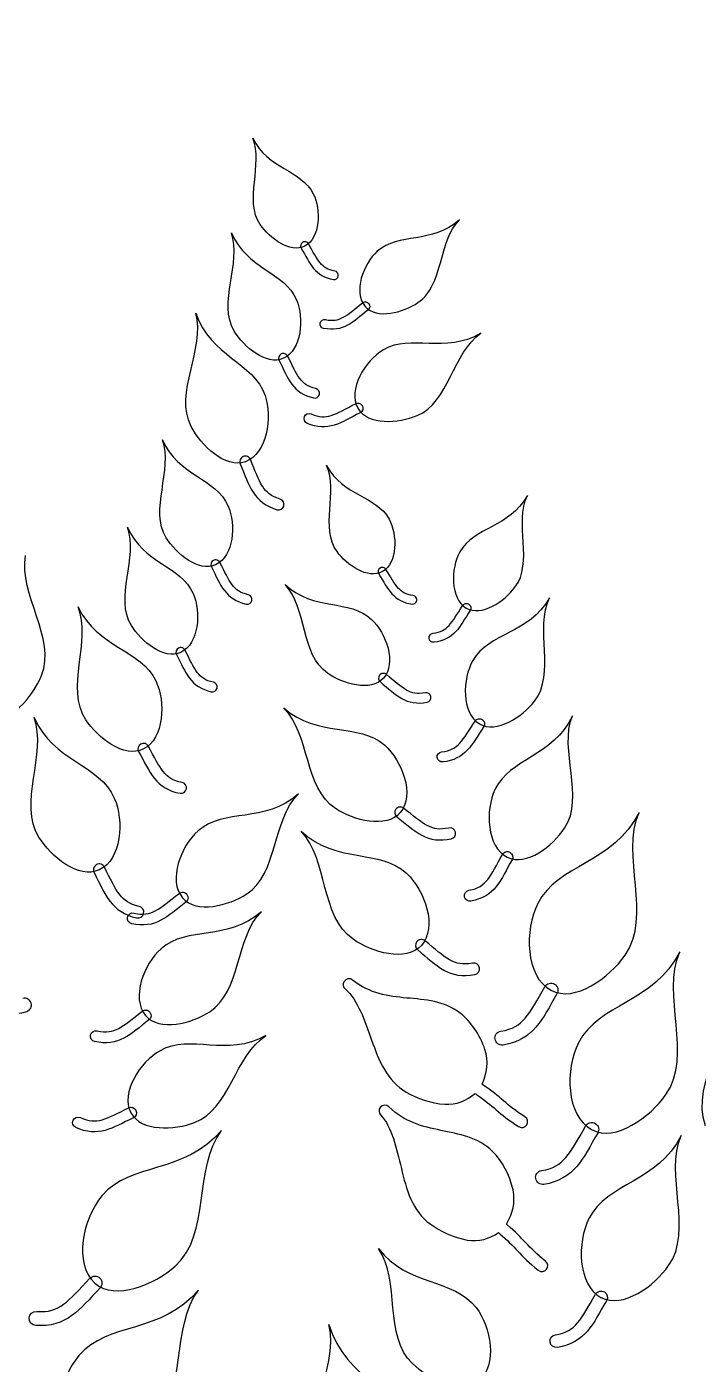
# Model space of a CAD drawing. Extents: x 5.1 to 86.3, y 5.1 to 86.3.
# Drawn here: x 43.84 to 47.79, y 71.77 to 79.65 of the extents above; entities that cross this region are included whole.
import ezdxf

# ---------------------------------------------------------------- set-up
doc = ezdxf.new("R2010")
doc.units = 0
doc.layers.add('View004', color=7, linetype='CONTINUOUS')

msp = doc.modelspace()

# ---------------------------------------------------------------- linework, layer by layer
at = {"layer": 'View004', "color": 1}
for p, q in [((45.462232, 78.379991), (45.462232, 78.379991)), ((45.475144, 78.358196), (45.475144, 78.358196)), ((45.830583, 78.002051), (45.830583, 78.002051)), ((45.851979, 78.018628), (45.851979, 78.018628)), ((45.335718, 77.722059), (45.335718, 77.722059)), ((45.348922, 77.696547), (45.348922, 77.696547)), ((45.78735, 77.402361), (45.78735, 77.402361)), ((45.81463, 77.415972), (45.81463, 77.415972)), ((45.111533, 77.11785), (45.111533, 77.11785)), ((45.124629, 77.087464), (45.124629, 77.087464)), ((44.93604, 76.505638), (44.93604, 76.505638)), ((44.949484, 76.480251), (44.949484, 76.480251)), ((45.918263, 76.460894), (45.918263, 76.460894)), ((45.931892, 76.43954), (45.931892, 76.43954)), ((46.426659, 76.22481), (46.426659, 76.22481)), ((46.441526, 76.247427), (46.441526, 76.247427)), ((44.73027, 75.989243), (44.73027, 75.989243)), ((44.743714, 75.963856), (44.743714, 75.963856)), ((45.915989, 75.829508), (45.915989, 75.829508)), ((45.938385, 75.811519), (45.938385, 75.811519)), ((46.504117, 75.542542), (46.504117, 75.542542)), ((46.521137, 75.567836), (46.521137, 75.567836)), ((44.507976, 75.423209), (44.507976, 75.423209)), ((44.524291, 75.394422), (44.524291, 75.394422)), ((46.010907, 75.03974), (46.010907, 75.03974)), ((46.037286, 75.019765), (46.037286, 75.019765)), ((46.667847, 74.75722), (46.667847, 74.75722)), ((46.684089, 74.78581), (46.684089, 74.78581)), ((44.247045, 74.713076), (44.247045, 74.713076)), ((44.263505, 74.682121), (44.263505, 74.682121)), ((44.754005, 74.517615), (44.754005, 74.517615)), ((44.780253, 74.53742), (44.780253, 74.53742)), ((46.134837, 74.259192), (46.134837, 74.259192)), ((46.162207, 74.237282), (46.162207, 74.237282)), ((45.706002, 74.023526), (45.705986, 74.023557)), ((46.94722, 74.008849), (46.94722, 74.008849)), ((46.925497, 73.972969), (46.925497, 73.972969)), ((44.536135, 73.823573), (44.536135, 73.823573)), ((44.562384, 73.843378), (44.562384, 73.843378)), ((44.450054, 73.2505), (44.450054, 73.2505)), ((44.479872, 73.26436), (44.479872, 73.26436)), ((45.919347, 73.282795), (45.919418, 73.282818)), ((47.165445, 73.151673), (47.165445, 73.151673)), ((47.187168, 73.187553), (47.187168, 73.187553)), ((44.267114, 72.276892), (44.267114, 72.276892)), ((44.237719, 72.246972), (44.237719, 72.246972)), ((47.240444, 72.195155), (47.240444, 72.195155)), ((47.220659, 72.162474), (47.220659, 72.162474))]:
    msp.add_line(p, q, dxfattribs=at)
at = {"layer": 'View004', "color": 3}
msp.add_open_spline([(26.701295, 78.610206), (38.458535, 85.398253), (52.944054, 85.398253), (64.701294, 78.610206)], degree=3, dxfattribs=at)
at = {"layer": 'View004', "color": 1}
for points in [[(45.212066, 78.48513), (45.115324, 78.625273), (45.232549, 78.840084), (45.167612, 78.994066)], [(45.167612, 78.994066), (45.258476, 78.809899), (45.454581, 78.807703), (45.525109, 78.666018)], [(45.525109, 78.666018), (45.571432, 78.57296), (45.567339, 78.406214), (45.475144, 78.358196)], [(46.386081, 78.512891), (46.22341, 78.365642), (46.027717, 78.44055), (45.901951, 78.327512)], [(46.141848, 78.024741), (46.293052, 78.125943), (46.261034, 78.385438), (46.386081, 78.512891)], [(45.059327, 77.857327), (44.958901, 78.022265), (45.105556, 78.257846), (45.042034, 78.436386)], [(45.042034, 78.436386), (45.132949, 78.22199), (45.35482, 78.206775), (45.425468, 78.041793)], [(45.475144, 78.358196), (45.388788, 78.31322), (45.267379, 78.405), (45.212066, 78.48513)], [(45.462232, 78.379991), (45.450404, 78.372982), (45.446466, 78.35773), (45.453423, 78.345872)], [(45.453423, 78.345872), (45.480436, 78.298838), (45.499724, 78.258775), (45.527048, 78.22628)], [(45.481454, 78.382518), (45.474968, 78.384299), (45.468037, 78.383388), (45.462232, 78.379991)], [(45.496692, 78.370529), (45.493435, 78.376414), (45.487941, 78.380737), (45.481454, 78.382518)], [(45.565571, 78.258441), (45.544046, 78.284065), (45.524489, 78.322114), (45.496692, 78.370529)], [(45.901951, 78.327512), (45.819346, 78.25327), (45.757864, 78.085999), (45.830583, 78.002051)], [(45.527048, 78.22628), (45.554339, 78.193768), (45.591268, 78.170325), (45.643591, 78.161518)], [(45.651971, 78.210799), (45.609169, 78.218003), (45.587087, 78.232813), (45.565571, 78.258441)], [(45.672422, 78.181969), (45.674736, 78.195577), (45.66558, 78.208485), (45.651971, 78.210799)], [(45.643591, 78.161518), (45.6572, 78.159204), (45.670108, 78.16836), (45.672422, 78.181969)], [(45.425468, 78.041793), (45.471872, 77.933434), (45.456414, 77.744924), (45.348922, 77.696547)], [(45.814023, 78.022774), (45.819573, 78.027341), (45.82673, 78.029475), (45.833874, 78.028695)], [(45.833874, 78.028695), (45.841019, 78.027915), (45.847546, 78.024285), (45.851979, 78.018628)], [(44.804965, 77.295738), (44.702987, 77.493411), (44.890641, 77.752164), (44.832172, 77.962466)], [(44.832172, 77.962466), (44.9192, 77.70874), (45.172886, 77.67322), (45.240646, 77.477918)], [(45.70153, 77.938492), (45.732988, 77.955487), (45.767375, 77.985601), (45.814023, 78.022774)], [(45.847317, 77.981268), (45.801991, 77.94516), (45.76708, 77.912939), (45.727159, 77.891397)], [(45.830583, 78.002051), (45.898697, 77.92342), (46.055395, 77.966877), (46.141848, 78.024741)], [(45.851979, 78.018628), (45.860975, 78.007015), (45.858891, 77.990315), (45.847317, 77.981268)], [(45.585916, 77.872871), (45.571486, 77.875921), (45.562261, 77.890092), (45.565312, 77.904521)], [(45.565312, 77.904521), (45.568363, 77.918951), (45.582533, 77.928176), (45.596963, 77.925125)], [(45.727159, 77.891397), (45.687265, 77.869825), (45.64136, 77.861051), (45.585916, 77.872871)], [(45.596963, 77.925125), (45.642319, 77.915456), (45.670078, 77.921489), (45.70153, 77.938492)], [(45.348922, 77.696547), (45.248237, 77.651234), (45.116746, 77.763021), (45.059327, 77.857327)], [(46.513317, 77.844599), (46.301241, 77.717685), (46.101519, 77.843455), (45.937733, 77.746223)], [(46.136203, 77.359008), (46.325489, 77.437572), (46.347158, 77.731284), (46.513317, 77.844599)], [(45.335718, 77.722059), (45.321873, 77.714892), (45.316425, 77.697881), (45.323532, 77.684004)], [(45.357645, 77.723672), (45.350417, 77.726109), (45.342512, 77.725528), (45.335718, 77.722059)], [(45.374117, 77.70911), (45.370811, 77.715984), (45.364873, 77.721235), (45.357645, 77.723672)], [(45.937733, 77.746223), (45.830157, 77.682362), (45.725467, 77.511086), (45.78735, 77.402361)], [(45.323532, 77.684004), (45.35106, 77.629004), (45.370296, 77.582395), (45.399121, 77.543834)], [(45.44482, 77.577743), (45.422115, 77.608149), (45.402444, 77.652495), (45.374117, 77.70911)], [(45.539543, 77.518199), (45.491553, 77.529133), (45.467516, 77.547332), (45.44482, 77.577743)], [(45.240646, 77.477918), (45.285153, 77.349644), (45.252067, 77.134308), (45.124629, 77.087464)], [(45.399121, 77.543834), (45.427907, 77.505255), (45.468193, 77.476317), (45.526857, 77.462951)], [(45.526857, 77.462951), (45.542113, 77.459448), (45.557321, 77.468976), (45.560824, 77.484232)], [(45.560824, 77.484232), (45.564327, 77.499488), (45.554799, 77.514696), (45.539543, 77.518199)], [(45.630809, 77.360513), (45.669297, 77.372374), (45.713905, 77.398083), (45.773611, 77.428895)], [(45.773611, 77.428895), (45.780745, 77.43272), (45.789121, 77.433505), (45.796842, 77.431073)], [(45.78735, 77.402361), (45.845313, 77.300523), (46.027976, 77.314087), (46.136203, 77.359008)], [(45.796842, 77.431073), (45.804564, 77.42864), (45.810977, 77.423196), (45.81463, 77.415972)], [(45.81463, 77.415972), (45.822015, 77.401165), (45.816042, 77.383174), (45.801268, 77.375724)], [(45.488661, 77.313433), (45.473391, 77.319975), (45.466315, 77.337657), (45.472857, 77.352927)], [(45.472857, 77.352927), (45.479399, 77.368198), (45.497081, 77.375274), (45.512352, 77.368732)], [(45.512352, 77.368732), (45.560333, 77.34808), (45.592326, 77.348643), (45.630809, 77.360513)], [(45.801268, 77.375724), (45.743258, 77.345796), (45.697607, 77.317875), (45.64877, 77.302852)], [(45.124629, 77.087464), (45.005262, 77.043586), (44.863271, 77.182715), (44.804965, 77.295738)], [(45.64877, 77.302852), (45.599956, 77.28779), (45.547314, 77.288188), (45.488661, 77.313433)], [(44.658382, 76.638285), (44.5564, 76.802265), (44.70082, 77.039223), (44.635613, 77.217155)], [(44.635613, 77.217155), (44.728551, 77.003628), (44.950556, 76.990512), (45.022762, 76.826206)], [(45.111533, 77.11785), (45.095042, 77.11074), (45.0874, 77.091638), (45.094437, 77.075116)], [(45.136857, 77.117921), (45.12875, 77.121309), (45.11962, 77.121283), (45.111533, 77.11785)], [(45.154599, 77.09985), (45.15136, 77.108017), (45.144963, 77.114532), (45.136857, 77.117921)], [(45.225155, 76.943165), (45.201539, 76.979947), (45.182543, 77.032498), (45.154599, 77.09985)], [(45.094437, 77.075116), (45.121595, 77.009685), (45.139907, 76.954569), (45.169891, 76.90792)], [(45.664744, 76.557668), (45.563402, 76.694522), (45.673429, 76.913106), (45.603414, 77.064847)], [(45.603414, 77.064847), (45.700344, 76.883799), (45.896414, 76.888116), (45.971607, 76.748852)], [(45.329148, 76.86705), (45.274898, 76.883514), (45.248759, 76.906379), (45.225155, 76.943165)], [(45.169891, 76.90792), (45.199829, 76.861254), (45.243764, 76.82473), (45.31008, 76.804604)], [(45.350837, 76.826293), (45.356102, 76.843537), (45.346392, 76.861785), (45.329148, 76.86705)], [(46.786572, 76.888133), (46.680415, 76.696104), (46.471007, 76.703534), (46.388673, 76.555831)], [(46.713762, 76.347172), (46.823997, 76.491923), (46.709591, 76.727027), (46.786572, 76.888133)], [(45.022762, 76.826206), (45.070188, 76.718291), (45.056514, 76.529643), (44.949484, 76.480251)], [(45.31008, 76.804604), (45.327325, 76.799338), (45.345572, 76.809049), (45.350837, 76.826293)], [(44.452612, 76.12189), (44.35063, 76.28587), (44.49505, 76.522828), (44.429843, 76.70076)], [(44.429843, 76.70076), (44.522781, 76.487233), (44.744786, 76.474117), (44.816992, 76.309811)], [(45.971607, 76.748852), (46.020996, 76.657383), (46.022441, 76.490593), (45.931892, 76.43954)], [(44.949484, 76.480251), (44.849233, 76.433988), (44.716691, 76.544526), (44.658382, 76.638285)], [(43.923031, 75.827505), (44.012261, 76.04767), (43.7875, 76.304621), (43.829226, 76.533985)], [(45.931892, 76.43954), (45.847077, 76.391721), (45.722688, 76.47942), (45.664744, 76.557668)], [(46.388673, 76.555831), (46.334595, 76.458822), (46.330654, 76.280653), (46.426659, 76.22481)], [(44.93604, 76.505638), (44.922263, 76.49834), (44.916977, 76.481278), (44.924214, 76.467469)], [(44.924214, 76.467469), (44.952262, 76.412731), (44.971937, 76.366307), (45.001126, 76.32802)], [(44.957951, 76.507458), (44.9507, 76.509827), (44.942801, 76.50917), (44.93604, 76.505638)], [(44.97456, 76.493052), (44.971189, 76.499895), (44.965201, 76.505089), (44.957951, 76.507458)], [(45.046502, 76.36236), (45.02351, 76.39255), (45.003421, 76.436708), (44.97456, 76.493052)], [(45.918263, 76.460894), (45.906675, 76.453496), (45.903246, 76.438122), (45.910593, 76.426501)], [(45.937392, 76.464058), (45.930849, 76.465623), (45.923953, 76.464482), (45.918263, 76.460894)], [(45.953018, 76.452582), (45.949568, 76.458356), (45.943934, 76.462493), (45.937392, 76.464058)], [(46.025581, 76.342843), (46.003218, 76.367738), (45.982408, 76.405117), (45.953018, 76.452582)], [(45.910593, 76.426501), (45.939152, 76.380391), (45.95976, 76.34099), (45.988148, 76.309421)], [(44.816992, 76.309811), (44.864418, 76.201896), (44.850744, 76.013248), (44.743714, 75.963856)], [(45.001126, 76.32802), (45.030275, 76.289715), (45.070834, 76.26116), (45.129622, 76.248349)], [(45.141784, 76.303714), (45.093693, 76.314194), (45.069485, 76.332165), (45.046502, 76.36236)], [(45.163386, 76.26995), (45.166744, 76.285239), (45.157073, 76.300356), (45.141784, 76.303714)], [(45.608502, 75.841394), (45.449934, 75.951603), (45.488744, 76.226375), (45.358422, 76.363954)], [(45.358422, 76.363954), (45.528301, 76.204668), (45.73736, 76.280513), (45.868714, 76.158218)], [(45.988148, 76.309421), (46.016504, 76.277833), (46.054191, 76.255629), (46.106778, 76.248565)], [(46.113516, 76.298097), (46.070498, 76.303875), (46.047937, 76.317943), (46.025581, 76.342843)], [(46.134913, 76.269961), (46.136774, 76.283639), (46.127194, 76.296236), (46.113516, 76.298097)], [(46.426659, 76.22481), (46.516583, 76.172504), (46.650734, 76.264408), (46.713762, 76.347172)], [(44.18392, 75.566792), (44.061101, 75.752236), (44.21958, 76.029818), (44.138643, 76.232537)], [(44.138643, 76.232537), (44.252681, 75.989749), (44.508723, 75.981957), (44.597269, 75.795158)], [(45.129622, 76.248349), (45.14491, 76.244991), (45.160027, 76.254662), (45.163386, 76.26995)], [(46.106778, 76.248565), (46.120455, 76.246704), (46.133052, 76.256283), (46.134913, 76.269961)], [(46.325176, 76.12285), (46.349426, 76.149125), (46.372195, 76.188759), (46.404276, 76.239046)], [(46.404276, 76.239046), (46.408045, 76.245165), (46.414124, 76.249505), (46.421135, 76.251082)], [(46.421135, 76.251082), (46.428147, 76.25266), (46.435499, 76.251342), (46.441526, 76.247427)], [(46.441526, 76.247427), (46.4538, 76.239357), (46.457242, 76.222883), (46.449226, 76.210574)], [(46.917561, 76.285285), (46.79566, 76.070289), (46.559888, 76.081203), (46.465358, 75.915843)], [(46.828977, 75.676872), (46.954897, 75.838568), (46.828898, 76.104764), (46.917561, 76.285285)], [(45.868714, 76.158218), (45.954988, 76.077896), (46.017116, 75.899247), (45.938385, 75.811519)], [(46.449226, 76.210574), (46.418052, 76.161722), (46.39547, 76.119924), (46.364688, 76.086606)], [(44.743714, 75.963856), (44.643463, 75.917593), (44.510921, 76.028131), (44.452612, 76.12189)], [(46.207325, 76.046558), (46.205534, 76.061197), (46.215949, 76.074517), (46.230589, 76.076309)], [(46.230589, 76.076309), (46.27663, 76.081864), (46.300935, 76.09657), (46.325176, 76.12285)], [(46.364688, 76.086606), (46.333941, 76.053266), (46.293358, 76.030086), (46.237076, 76.023295)], [(44.73027, 75.989243), (44.716493, 75.981945), (44.711207, 75.964883), (44.718444, 75.951074)], [(44.752181, 75.991063), (44.74493, 75.993432), (44.737031, 75.992776), (44.73027, 75.989243)], [(44.76879, 75.976657), (44.765419, 75.9835), (44.759431, 75.988694), (44.752181, 75.991063)], [(46.237076, 76.023295), (46.222437, 76.021503), (46.209117, 76.031919), (46.207325, 76.046558)], [(44.718444, 75.951074), (44.746492, 75.896336), (44.766167, 75.849912), (44.795356, 75.811625)], [(44.840732, 75.845965), (44.81774, 75.876155), (44.797651, 75.920313), (44.76879, 75.976657)], [(46.465358, 75.915843), (46.403269, 75.807235), (46.396664, 75.606607), (46.504117, 75.542542)], [(43.603301, 75.574885), (43.734528, 75.539831), (43.872013, 75.701622), (43.923031, 75.827505)], [(44.936014, 75.787319), (44.887923, 75.797799), (44.863715, 75.81577), (44.840732, 75.845965)], [(45.938385, 75.811519), (45.86464, 75.729346), (45.699165, 75.77838), (45.608502, 75.841394)], [(45.915989, 75.829508), (45.906227, 75.817352), (45.908127, 75.799592), (45.92024, 75.789776)], [(45.935388, 75.839854), (45.927792, 75.839159), (45.920798, 75.835429), (45.915989, 75.829508)], [(45.956343, 75.833201), (45.950539, 75.83815), (45.942984, 75.840549), (45.935388, 75.839854)], [(46.074149, 75.741668), (46.041083, 75.760289), (46.005153, 75.792886), (45.956343, 75.833201)], [(44.597269, 75.795158), (44.655428, 75.672469), (44.645895, 75.454815), (44.524291, 75.394422)], [(44.795356, 75.811625), (44.824505, 75.77332), (44.865064, 75.744765), (44.923852, 75.731954)], [(44.923852, 75.731954), (44.93914, 75.728596), (44.954257, 75.738267), (44.957616, 75.753556)], [(44.957616, 75.753556), (44.960974, 75.768844), (44.951303, 75.783961), (44.936014, 75.787319)], [(45.92024, 75.789776), (45.967666, 75.750615), (46.004113, 75.715773), (46.046074, 75.69217)], [(46.184863, 75.725536), (46.136552, 75.71612), (46.107207, 75.723039), (46.074149, 75.741668)], [(46.046074, 75.69217), (46.088007, 75.668535), (46.136556, 75.658369), (46.195613, 75.669879)], [(46.218066, 75.703082), (46.215098, 75.718451), (46.200232, 75.728504), (46.184863, 75.725536)], [(46.195613, 75.669879), (46.210982, 75.672847), (46.221035, 75.687713), (46.218066, 75.703082)], [(46.504117, 75.542542), (46.604765, 75.482535), (46.75698, 75.584419), (46.828977, 75.676872)], [(45.656485, 75.043301), (45.470284, 75.16497), (45.505922, 75.482613), (45.351343, 75.636726)], [(45.351343, 75.636726), (45.552182, 75.458922), (45.790388, 75.553133), (45.945653, 75.41665)], [(47.051916, 75.589727), (46.93835, 75.348566), (46.683897, 75.341075), (46.595719, 75.155528)], [(47.006265, 74.928179), (47.128501, 75.112346), (46.971284, 75.388353), (47.051916, 75.589727)], [(43.907906, 74.874395), (43.783106, 75.074316), (43.958877, 75.363806), (43.87893, 75.580828)], [(43.87893, 75.580828), (43.992795, 75.320421), (44.263766, 75.304869), (44.352227, 75.104491)], [(44.524291, 75.394422), (44.410388, 75.337855), (44.254142, 75.460761), (44.18392, 75.566792)], [(46.388575, 75.428936), (46.416208, 75.458235), (46.442335, 75.5026), (46.47908, 75.558849)], [(46.529362, 75.526233), (46.493656, 75.47159), (46.467713, 75.424786), (46.432637, 75.387633)], [(46.47908, 75.558849), (46.4834, 75.565695), (46.490299, 75.570509), (46.498216, 75.572201)], [(46.498216, 75.572201), (46.506132, 75.573892), (46.514396, 75.572319), (46.521137, 75.567836)], [(46.521137, 75.567836), (46.534864, 75.558597), (46.538541, 75.540001), (46.529362, 75.526233)], [(44.533143, 75.426026), (44.524717, 75.428515), (44.515643, 75.427499), (44.507976, 75.423209)], [(44.55274, 75.409987), (44.548634, 75.417754), (44.541569, 75.423537), (44.533143, 75.426026)], [(46.281473, 75.377666), (46.333398, 75.383363), (46.360952, 75.39963), (46.388575, 75.428936)], [(44.507976, 75.423209), (44.492353, 75.414352), (44.486829, 75.394534), (44.495616, 75.378873)], [(44.495616, 75.378873), (44.529712, 75.316773), (44.553894, 75.263969), (44.588762, 75.220848)], [(44.639876, 75.26188), (44.61241, 75.295883), (44.587825, 75.346063), (44.55274, 75.409987)], [(45.945653, 75.41665), (46.047631, 75.32701), (46.125046, 75.123365), (46.037286, 75.019765)], [(46.254909, 75.344439), (46.253069, 75.36095), (46.264962, 75.375826), (46.281473, 75.377666)], [(46.432637, 75.387633), (46.397601, 75.350456), (46.35161, 75.324841), (46.288135, 75.317876)], [(46.288135, 75.317876), (46.271625, 75.316036), (46.256749, 75.327929), (46.254909, 75.344439)], [(44.588762, 75.220848), (44.623585, 75.177705), (44.671223, 75.146163), (44.739332, 75.133349)], [(44.751512, 75.197495), (44.695797, 75.207977), (44.667332, 75.227871), (44.639876, 75.26188)], [(44.777495, 75.159331), (44.780859, 75.177045), (44.769226, 75.194131), (44.751512, 75.197495)], [(44.739332, 75.133349), (44.757045, 75.129985), (44.774132, 75.141618), (44.777495, 75.159331)], [(45.436747, 75.129531), (45.23685, 74.953186), (45.000294, 75.047225), (44.845759, 74.911865)], [(45.132472, 74.540339), (45.317723, 74.660925), (45.282863, 74.976649), (45.436747, 75.129531)], [(46.595719, 75.155528), (46.537802, 75.033662), (46.547061, 74.817355), (46.667847, 74.75722)], [(44.352227, 75.104491), (44.41033, 74.972883), (44.394027, 74.74262), (44.263505, 74.682121)], [(46.037286, 75.019765), (45.955084, 74.922726), (45.762947, 74.973733), (45.656485, 75.043301)], [(46.010907, 75.03974), (46.000068, 75.025423), (46.002841, 75.005036), (46.01711, 74.994134)], [(46.032903, 75.052291), (46.02418, 75.05124), (46.01625, 75.046715), (46.010907, 75.03974)], [(46.057249, 75.045321), (46.050404, 75.050828), (46.041626, 75.053341), (46.032903, 75.052291)], [(46.1959, 74.943811), (46.157217, 74.964162), (46.114775, 75.00051), (46.057249, 75.045321)], [(46.01711, 74.994134), (46.073005, 74.950606), (46.116116, 74.91169), (46.165206, 74.885896)], [(47.444714, 75.020887), (47.291363, 74.717407), (46.966647, 74.716871), (46.847638, 74.483404)], [(47.363068, 74.178969), (47.525454, 74.409468), (47.334767, 74.766972), (47.444714, 75.020887)], [(44.263505, 74.682121), (44.141249, 74.625453), (43.979261, 74.760087), (43.907906, 74.874395)], [(44.845759, 74.911865), (44.74426, 74.822963), (44.666973, 74.620723), (44.754005, 74.517615)], [(45.759542, 74.273068), (45.565792, 74.407246), (45.612594, 74.742671), (45.453261, 74.910311)], [(45.453261, 74.910311), (45.660916, 74.716259), (45.915905, 74.809253), (46.076467, 74.660267)], [(46.165206, 74.885896), (46.214265, 74.860064), (46.270498, 74.849959), (46.338115, 74.865155)], [(46.323905, 74.928883), (46.268592, 74.916451), (46.234577, 74.923451), (46.1959, 74.943811)], [(46.362874, 74.904124), (46.35895, 74.921721), (46.341503, 74.932806), (46.323905, 74.928883)], [(46.338115, 74.865155), (46.355712, 74.869079), (46.366797, 74.886526), (46.362874, 74.904124)], [(46.667847, 74.75722), (46.780984, 74.700893), (46.936376, 74.822878), (47.006265, 74.928179)], [(44.273782, 74.715342), (44.264928, 74.718219), (44.255288, 74.717401), (44.247045, 74.713076)], [(46.552852, 74.625618), (46.58018, 74.659381), (46.604661, 74.709225), (46.639591, 74.772715)], [(46.696327, 74.741739), (46.662384, 74.68006), (46.6383, 74.627609), (46.603607, 74.584791)], [(46.639591, 74.772715), (46.643678, 74.78043), (46.650706, 74.78617), (46.659082, 74.788635)], [(46.659082, 74.788635), (46.667458, 74.7911), (46.676474, 74.790081), (46.684089, 74.78581)], [(46.684089, 74.78581), (46.699605, 74.776994), (46.705076, 74.757294), (46.696327, 74.741739)], [(44.247045, 74.713076), (44.230246, 74.704141), (44.223829, 74.683307), (44.23269, 74.666469)], [(44.23269, 74.666469), (44.267033, 74.599722), (44.291141, 74.543104), (44.326843, 74.496437)], [(44.294082, 74.697795), (44.289954, 74.70614), (44.282635, 74.712466), (44.273782, 74.715342)], [(44.382152, 74.538439), (44.354029, 74.575238), (44.329421, 74.629089), (44.294082, 74.697795)], [(46.076467, 74.660267), (46.181925, 74.562415), (46.258114, 74.344512), (46.162207, 74.237282)], [(46.41599, 74.523844), (46.412665, 74.54145), (46.424242, 74.558419), (46.441848, 74.561744)], [(46.441848, 74.561744), (46.497227, 74.572106), (46.525534, 74.591848), (46.552852, 74.625618)], [(46.603607, 74.584791), (46.568958, 74.541952), (46.521586, 74.510653), (46.45389, 74.497986)], [(44.326843, 74.496437), (44.362497, 74.449748), (44.412055, 74.414981), (44.483828, 74.399466)], [(44.498559, 74.467061), (44.439845, 74.479752), (44.410263, 74.501636), (44.382152, 74.538439)], [(44.596247, 74.442412), (44.634725, 74.462569), (44.676966, 74.498616), (44.734211, 74.543046)], [(44.77401, 74.492109), (44.718388, 74.44895), (44.675477, 74.410352), (44.626648, 74.384805)], [(44.734211, 74.543046), (44.741023, 74.548508), (44.74975, 74.55099), (44.758417, 74.549931)], [(44.754005, 74.517615), (44.835524, 74.421038), (45.026552, 74.471392), (45.132472, 74.540339)], [(44.758417, 74.549931), (44.767084, 74.548872), (44.774957, 74.544361), (44.780253, 74.53742)], [(44.780253, 74.53742), (44.791, 74.523173), (44.788209, 74.502919), (44.77401, 74.492109)], [(46.45389, 74.497986), (46.436284, 74.49466), (46.419315, 74.506238), (46.41599, 74.523844)], [(46.847638, 74.483404), (46.769471, 74.330065), (46.773613, 74.053926), (46.925497, 73.972969)], [(44.454782, 74.364495), (44.437301, 74.368425), (44.426316, 74.385783), (44.430246, 74.403264)], [(44.430246, 74.403264), (44.434176, 74.420745), (44.451533, 74.431731), (44.469014, 74.4278)], [(44.469014, 74.4278), (44.523961, 74.41535), (44.557776, 74.422247), (44.596247, 74.442412)], [(44.483828, 74.399466), (44.502494, 74.395399), (44.520923, 74.407233), (44.524991, 74.425899)], [(44.524991, 74.425899), (44.529059, 74.444564), (44.517224, 74.462994), (44.498559, 74.467061)], [(45.218878, 74.435489), (45.018981, 74.259145), (44.782424, 74.353184), (44.62789, 74.217824)], [(44.914603, 73.846297), (45.099854, 73.966883), (45.064994, 74.282607), (45.218878, 74.435489)], [(44.626648, 74.384805), (44.577851, 74.35922), (44.521951, 74.349275), (44.454782, 74.364495)], [(46.162207, 74.237282), (46.072374, 74.136844), (45.870321, 74.196348), (45.759542, 74.273068)], [(46.134837, 74.259192), (46.122948, 74.244336), (46.125304, 74.222664), (46.140107, 74.21071)], [(46.158492, 74.271858), (46.149223, 74.270994), (46.140695, 74.266428), (46.134837, 74.259192)], [(46.18408, 74.263781), (46.176987, 74.26981), (46.167761, 74.272722), (46.158492, 74.271858)], [(46.328043, 74.152312), (46.28765, 74.17497), (46.243733, 74.214679), (46.18408, 74.263781)], [(44.62789, 74.217824), (44.526391, 74.128921), (44.449104, 73.926681), (44.536135, 73.823573)], [(46.140107, 74.21071), (46.198068, 74.163012), (46.242622, 74.120564), (46.293881, 74.091844)], [(46.925497, 73.972969), (47.067762, 73.897139), (47.270223, 74.047177), (47.363068, 74.178969)], [(47.684662, 74.199591), (47.531311, 73.896111), (47.206595, 73.895575), (47.087586, 73.662108)], [(47.603016, 73.357673), (47.765402, 73.588172), (47.574715, 73.945676), (47.684662, 74.199591)], [(46.293881, 74.091844), (46.345106, 74.063085), (46.404379, 74.050778), (46.476431, 74.064946)], [(46.463197, 74.13285), (46.404256, 74.12126), (46.368427, 74.129644), (46.328043, 74.152312)], [(46.503766, 74.105515), (46.500111, 74.124266), (46.481948, 74.136505), (46.463197, 74.13285)], [(46.476431, 74.064946), (46.495182, 74.068601), (46.50742, 74.086764), (46.503766, 74.105515)], [(45.705986, 74.023557), (45.697626, 74.009436), (45.700438, 73.991355), (45.71275, 73.980457)], [(45.756694, 74.032768), (45.740483, 74.045657), (45.716627, 74.041287), (45.706002, 74.023526)], [(46.075364, 73.927083), (45.966273, 73.937449), (45.859503, 73.951426), (45.756694, 74.032768)], [(46.890016, 73.993728), (46.895502, 74.003421), (46.904666, 74.01049), (46.915433, 74.013337)], [(46.915433, 74.013337), (46.926201, 74.016183), (46.937661, 74.014565), (46.94722, 74.008849)], [(46.94722, 74.008849), (46.966692, 73.997058), (46.972969, 73.971744), (46.961264, 73.95222)], [(43.862095, 73.897514), (43.85561, 73.918422), (43.833404, 73.930115), (43.812497, 73.92363)], [(45.71275, 73.980457), (45.788484, 73.912863), (45.826258, 73.797472), (45.868502, 73.679142)], [(46.774205, 73.809238), (46.810248, 73.851322), (46.843229, 73.914009), (46.890016, 73.993728)], [(46.961264, 73.95222), (46.915797, 73.874777), (46.88323, 73.80875), (46.837476, 73.755382)], [(47.836151, 73.174385), (47.743002, 73.439324), (48.022679, 73.730272), (47.986136, 74.003437)], [(43.624699, 73.855954), (43.686613, 73.829536), (43.755657, 73.822856), (43.835979, 73.847916)], [(43.835979, 73.847916), (43.856887, 73.854401), (43.868579, 73.876607), (43.862095, 73.897514)], [(44.378377, 73.748371), (44.416856, 73.768527), (44.459096, 73.804574), (44.516342, 73.849005)], [(44.516342, 73.849005), (44.523154, 73.854466), (44.531881, 73.856948), (44.540548, 73.855889)], [(44.540548, 73.855889), (44.549215, 73.85483), (44.557087, 73.850319), (44.562384, 73.843378)], [(46.392265, 73.836675), (46.297028, 73.911504), (46.184454, 73.916715), (46.075364, 73.927083)], [(44.55614, 73.798067), (44.500519, 73.754908), (44.457608, 73.71631), (44.408779, 73.690763)], [(44.536135, 73.823573), (44.617655, 73.726996), (44.808683, 73.77735), (44.914603, 73.846297)], [(44.562384, 73.843378), (44.573131, 73.829131), (44.57034, 73.808877), (44.55614, 73.798067)], [(46.536675, 73.624376), (46.508464, 73.708495), (46.455159, 73.787271), (46.392265, 73.836675)], [(46.630403, 73.731726), (46.701383, 73.742976), (46.738176, 73.767147), (46.774205, 73.809238)], [(44.236913, 73.670453), (44.219432, 73.674383), (44.208446, 73.691741), (44.212376, 73.709222)], [(44.212376, 73.709222), (44.216307, 73.726703), (44.233664, 73.737689), (44.251145, 73.733759)], [(44.251145, 73.733759), (44.306092, 73.721308), (44.339907, 73.728205), (44.378377, 73.748371)], [(45.245925, 73.705657), (45.013496, 73.575146), (44.801916, 73.716695), (44.622435, 73.616747)], [(44.824873, 73.193362), (45.03129, 73.272424), (45.063406, 73.588439), (45.245925, 73.705657)], [(46.596088, 73.684316), (46.592472, 73.706883), (46.607835, 73.72811), (46.630403, 73.731726)], [(46.837476, 73.755382), (46.791778, 73.701985), (46.730266, 73.663755), (46.643498, 73.650001)], [(44.408779, 73.690763), (44.359982, 73.665178), (44.304081, 73.655234), (44.236913, 73.670453)], [(44.622435, 73.616747), (44.504551, 73.551102), (44.386576, 73.369564), (44.450054, 73.2505)], [(45.868502, 73.679142), (45.910743, 73.560812), (45.958851, 73.438005), (46.072667, 73.372309)], [(46.51953, 73.418766), (46.548562, 73.482576), (46.560205, 73.554229), (46.536675, 73.624376)], [(46.643498, 73.650001), (46.62093, 73.646385), (46.599704, 73.661748), (46.596088, 73.684316)], [(47.087586, 73.662108), (47.009419, 73.508769), (47.013562, 73.23263), (47.165445, 73.151673)], [(46.524698, 73.415498), (46.523102, 73.416714), (46.521354, 73.417778), (46.51953, 73.418766)], [(46.771803, 73.227619), (46.659528, 73.298254), (46.630641, 73.345785), (46.524698, 73.415498)], [(45.970738, 73.286519), (45.95601, 73.301073), (45.931819, 73.299302), (45.919347, 73.282795)], [(46.072667, 73.372309), (46.13523, 73.336194), (46.217965, 73.307382), (46.299539, 73.301097)], [(46.299539, 73.301097), (46.367361, 73.295853), (46.42907, 73.323046), (46.479422, 73.364823)], [(46.479422, 73.364823), (46.481626, 73.362543), (46.484058, 73.360339), (46.486794, 73.358591)], [(46.486794, 73.358591), (46.585271, 73.293839), (46.615766, 73.244894), (46.73511, 73.169798)], [(47.165445, 73.151673), (47.30771, 73.075843), (47.510171, 73.22588), (47.603016, 73.357673)], [(44.109515, 73.206575), (44.117023, 73.222844), (44.136298, 73.229946), (44.152567, 73.222437)], [(44.152567, 73.222437), (44.203681, 73.198743), (44.238191, 73.198396), (44.280034, 73.210047)], [(44.280034, 73.210047), (44.321884, 73.221687), (44.370744, 73.248076), (44.436032, 73.279516)], [(44.464266, 73.221366), (44.400831, 73.190829), (44.350781, 73.162086), (44.297681, 73.147345)], [(44.436032, 73.279516), (44.443838, 73.283427), (44.452892, 73.284024), (44.461144, 73.281171)], [(44.450054, 73.2505), (44.509511, 73.138976), (44.706851, 73.148156), (44.824873, 73.193362)], [(44.461144, 73.281171), (44.469396, 73.278319), (44.476148, 73.272258), (44.479872, 73.26436)], [(44.479872, 73.26436), (44.487393, 73.248176), (44.480417, 73.228958), (44.464266, 73.221366)], [(45.919418, 73.282818), (45.909591, 73.269678), (45.910435, 73.2514), (45.92147, 73.239247)], [(45.92147, 73.239247), (45.989497, 73.163901), (46.014639, 73.045117), (46.043912, 72.922929)], [(46.276193, 73.147175), (46.168851, 73.169215), (46.064202, 73.194591), (45.970738, 73.286519)], [(46.73511, 73.169798), (46.773961, 73.143898), (46.811778, 73.203489), (46.771803, 73.227619)], [(44.125377, 73.163524), (44.109109, 73.171032), (44.102007, 73.190307), (44.109515, 73.206575)], [(44.297681, 73.147345), (44.244604, 73.132561), (44.187861, 73.134559), (44.125377, 73.163524)], [(44.984111, 73.147315), (44.765049, 72.88726), (44.448921, 72.961448), (44.279389, 72.761627)], [(44.710947, 72.346769), (44.92201, 72.533723), (44.818693, 72.925509), (44.984111, 73.147315)], [(46.581533, 73.023208), (46.494897, 73.107845), (46.383536, 73.125134), (46.276193, 73.147175)], [(47.014153, 72.987942), (47.050196, 73.030026), (47.083177, 73.092713), (47.129964, 73.172432)], [(47.129964, 73.172432), (47.13545, 73.182125), (47.144614, 73.189194), (47.155381, 73.192041)], [(47.155381, 73.192041), (47.166149, 73.194887), (47.177609, 73.193269), (47.187168, 73.187553)], [(47.187168, 73.187553), (47.20664, 73.175762), (47.212918, 73.150448), (47.201212, 73.130924)], [(47.201212, 73.130924), (47.155745, 73.053481), (47.123178, 72.987454), (47.077425, 72.934086)], [(47.693576, 73.116947), (47.553899, 72.840529), (47.258139, 72.84004), (47.149743, 72.627393)], [(47.61921, 72.350104), (47.767116, 72.56005), (47.593433, 72.885674), (47.693576, 73.116947)], [(46.702273, 72.796609), (46.683273, 72.883275), (46.638752, 72.967327), (46.581533, 73.023208)], [(46.870351, 72.91043), (46.941331, 72.92168), (46.978124, 72.945851), (47.014153, 72.987942)], [(46.043912, 72.922929), (46.073187, 72.800742), (46.107805, 72.673474), (46.213893, 72.595918)], [(46.836036, 72.86302), (46.83242, 72.885587), (46.847783, 72.906814), (46.870351, 72.91043)], [(47.077425, 72.934086), (47.031727, 72.880689), (46.970214, 72.842459), (46.883446, 72.828705)], [(46.883446, 72.828705), (46.860879, 72.825089), (46.839653, 72.840452), (46.836036, 72.86302)], [(44.279389, 72.761627), (44.168039, 72.630387), (44.108536, 72.360703), (44.237719, 72.246972)], [(46.66311, 72.594036), (46.698837, 72.65435), (46.718119, 72.724339), (46.702273, 72.796609)], [(46.213893, 72.595918), (46.272208, 72.553289), (46.351365, 72.515741), (46.431789, 72.500722)], [(46.667898, 72.590236), (46.666378, 72.59168), (46.664858, 72.592896), (46.66311, 72.594036)], [(46.893363, 72.376871), (46.789336, 72.45917), (46.765729, 72.509534), (46.667898, 72.590236)], [(47.149743, 72.627393), (47.078546, 72.487727), (47.082319, 72.236212), (47.220659, 72.162474)], [(46.431789, 72.500722), (46.498654, 72.488235), (46.56293, 72.508611), (46.617484, 72.544733)], [(46.617484, 72.544733), (46.61946, 72.542225), (46.621588, 72.539793), (46.624096, 72.537741)], [(46.624096, 72.537741), (46.715036, 72.462767), (46.74009, 72.410833), (46.850666, 72.323337)], [(46.109249, 71.772425), (45.939586, 71.936002), (46.039695, 72.259542), (45.909381, 72.450614)], [(45.909381, 72.450614), (46.083143, 72.225706), (46.349765, 72.276504), (46.484291, 72.103647)], [(46.850666, 72.323337), (46.886508, 72.293408), (46.930513, 72.348584), (46.893363, 72.376871)], [(44.052814, 72.122443), (44.097572, 72.155105), (44.144092, 72.208523), (44.207966, 72.275338)], [(44.207966, 72.275338), (44.215534, 72.283508), (44.226079, 72.28828), (44.237212, 72.288572)], [(44.237212, 72.288572), (44.248346, 72.288865), (44.259127, 72.284654), (44.267114, 72.276892)], [(44.237719, 72.246972), (44.358719, 72.140444), (44.590269, 72.239874), (44.710947, 72.346769)], [(44.267114, 72.276892), (44.28335, 72.260936), (44.283636, 72.234858), (44.267752, 72.218551)], [(47.220659, 72.162474), (47.350237, 72.093406), (47.534644, 72.230064), (47.61921, 72.350104)], [(44.267752, 72.218551), (44.205687, 72.153646), (44.158801, 72.096884), (44.101997, 72.055475)], [(44.847828, 72.205645), (44.628767, 71.94559), (44.312638, 72.019778), (44.143107, 71.819957)], [(44.574664, 71.405099), (44.785727, 71.592052), (44.68241, 71.983839), (44.847828, 72.205645)], [(47.188342, 72.181382), (47.193338, 72.19021), (47.201685, 72.19665), (47.211492, 72.199242)], [(47.211492, 72.199242), (47.2213, 72.201835), (47.231738, 72.200361), (47.240444, 72.195155)], [(47.240444, 72.195155), (47.25818, 72.184415), (47.263898, 72.161359), (47.253236, 72.143576)], [(43.895036, 72.080096), (43.9667, 72.074714), (44.008067, 72.089771), (44.052814, 72.122443)], [(47.082858, 72.013344), (47.115686, 72.051675), (47.145726, 72.108772), (47.188342, 72.181382)], [(47.253236, 72.143576), (47.211824, 72.073038), (47.18216, 72.012899), (47.140487, 71.96429)], [(43.888977, 71.997552), (43.866182, 71.999225), (43.849061, 72.01906), (43.850734, 72.041854)], [(43.850734, 72.041854), (43.852407, 72.064648), (43.872242, 72.08177), (43.895036, 72.080096)], [(44.101997, 72.055475), (44.045239, 72.014025), (43.976581, 71.990973), (43.888977, 71.997552)], [(46.484291, 72.103647), (46.572649, 71.990116), (46.612822, 71.762799), (46.500926, 71.67238)], [(45.548071, 71.147231), (45.427029, 71.406795), (45.681761, 71.730055), (45.617346, 72.003631)], [(45.617346, 72.003631), (45.716273, 71.672719), (46.040834, 71.61398), (46.117975, 71.359225)], [(46.951879, 71.942743), (47.016529, 71.952991), (47.050041, 71.975006), (47.082858, 72.013344)], [(47.140487, 71.96429), (47.098864, 71.915655), (47.042837, 71.880834), (46.963806, 71.868307)], [(46.920624, 71.899561), (46.91733, 71.920116), (46.931324, 71.93945), (46.951879, 71.942743)], [(46.963806, 71.868307), (46.943251, 71.865013), (46.923918, 71.879006), (46.920624, 71.899561)], [(44.143107, 71.819957), (44.031756, 71.688716), (43.972254, 71.419033), (44.101436, 71.305302)], [(46.500926, 71.67238), (46.396117, 71.587688), (46.206255, 71.678896), (46.109249, 71.772425)]]:
    msp.add_open_spline(points, degree=3, dxfattribs=at)

doc.saveas('drawing.dxf')
